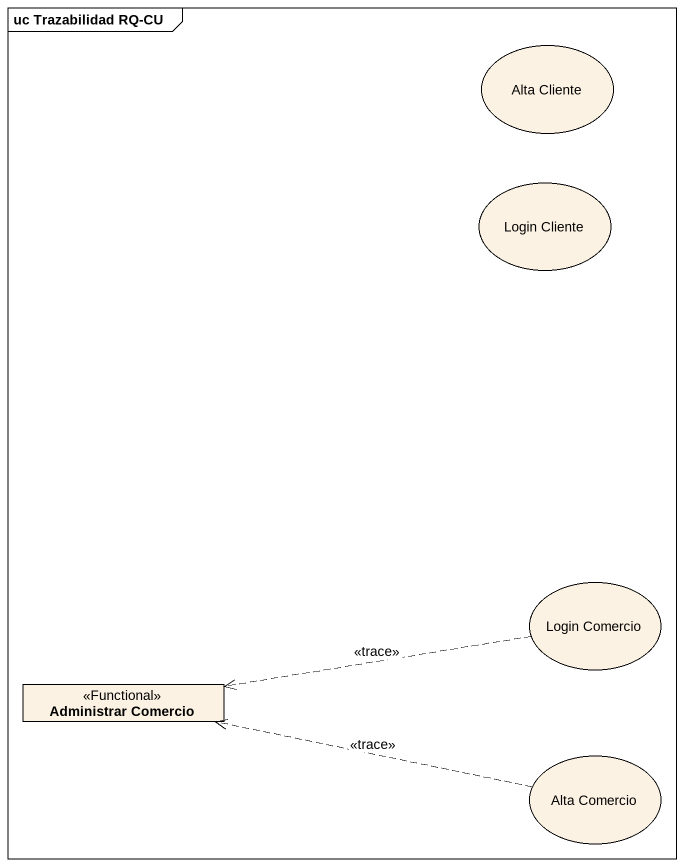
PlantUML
@startuml
mainframe uc Trazabilidad RQ-CU
allowmixing
hide circle
hide empty members
usecase "Alta Cliente" as Alta_Cliente
usecase "Login Cliente" as Login_Cliente
usecase "Login Comercio" as Login_Comercio
class "Administrar Comercio" as Administrar_Comercio <<Functional>>
usecase "Alta Comercio" as Alta_Comercio
Login_Comercio .left.> Administrar_Comercio : <<trace>>
Alta_Comercio .left.> Administrar_Comercio : <<trace>>
@enduml
